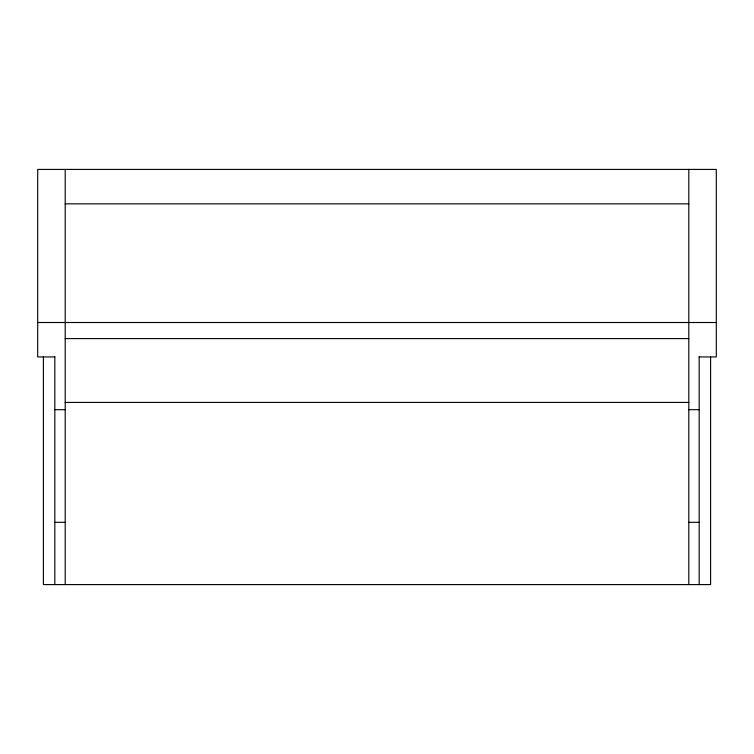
<?xml version="1.0" encoding="UTF-8"?>
<svg xmlns="http://www.w3.org/2000/svg" width="754" height="754" viewBox="0 0 754 754"><rect width="100%" height="100%" fill="white"/><g stroke="black" fill="none" stroke-linecap="round" stroke-linejoin="round"><path stroke-width="1.13" d="M65.202 203.844L688.798 203.844M37.7 322.505L716.3 322.505M65.202 338.593L688.798 338.593M54.825 356.944L37.7 356.944L37.7 169.414L716.3 169.414L716.3 356.944L699.175 356.944M65.202 402.429L688.798 402.429M54.825 409.695L65.202 409.695M688.798 409.695L699.175 409.695M54.825 522.315L65.202 522.315M688.798 522.315L699.175 522.315M710.588 356.614L710.588 584.586L43.412 584.586L43.412 356.614M699.175 356.614L699.175 584.586M688.798 169.414L688.798 584.586M65.202 169.414L65.202 584.586M54.825 356.614L54.825 584.586"/></g></svg>
